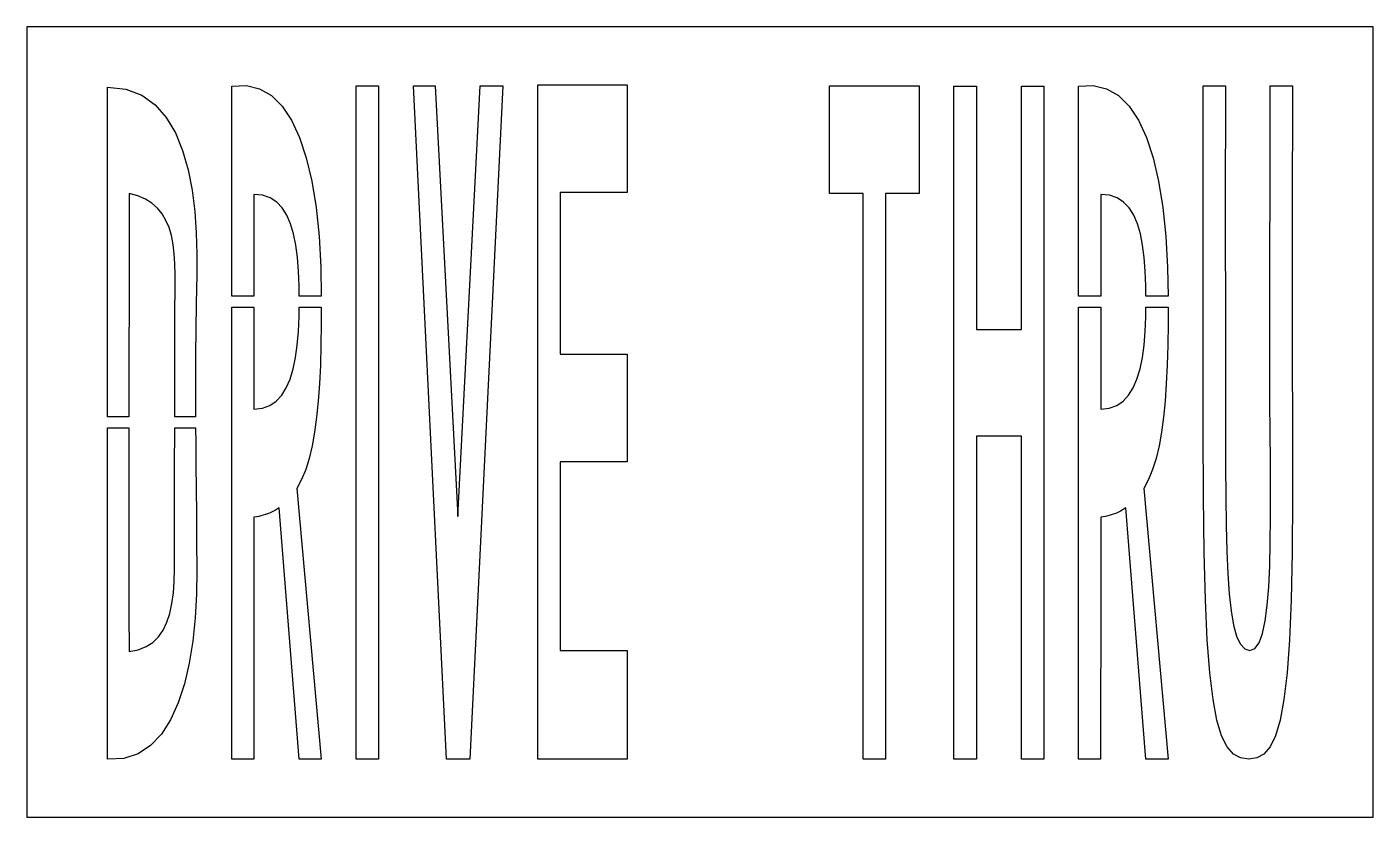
# Model space of a CAD drawing. Extents: x 0 to 92, y 0 to 54.
import ezdxf

# ---------------------------------------------------------------- set-up
doc = ezdxf.new("R2010")
doc.units = 0
doc.layers.add('CUT', color=7, linetype='Continuous')
doc.layers.add('OUTSIDE', color=1, linetype='Continuous')

msp = doc.modelspace()

# ---------------------------------------------------------------- linework, layer by layer
at = {"layer": 'CUT'}
for points in [[(11.2865, 42.8447), (11.4659, 41.3957), (11.5728, 39.9237), (11.6148, 38.4655), (11.6072, 37.0533), (11.569, 35.0983), (11.5423, 33.3089), (11.527, 31.6437), (11.5194, 30.0705), (11.5194, 28.5571), (11.5225, 27.3507), (10.1012, 27.3507), (10.1033, 28.5341), (10.1109, 30.7237), (10.1147, 32.7753), (10.1185, 34.5831), (10.1224, 36.0459), (10.1224, 37.0625), (10.1071, 37.8031), (10.0651, 38.4931), (9.9849, 39.1371), (9.8704, 39.7351), (9.7101, 40.2825), (9.5002, 40.7793), (9.2368, 41.2209), (8.92, 41.6119), (8.5383, 41.9523), (8.0955, 42.2329), (7.5764, 42.4537), (6.9848, 42.6239), (6.9848, 40.0157), (6.981, 37.4075), (6.9772, 34.7993), (6.9734, 32.1911), (6.9695, 29.5829), (6.9663, 27.3507), (5.5, 27.3507), (5.5, 30.7559), (5.5, 34.5831), (5.5, 38.4103), (5.5, 42.2375), (5.5, 46.0647), (5.5, 49.8919), (6.7634, 49.7539), (7.8474, 49.3353), (8.7635, 48.6729), (9.5269, 47.8035), (10.1453, 46.7547), (10.6376, 45.5541), (11.0117, 44.2431)], [(19.0922, 45.0527), (19.4663, 43.4519), (19.7564, 41.6625), (19.9625, 39.6937), (20.0847, 37.5501), (20.1172, 35.5893), (18.6038, 35.5893), (18.596, 36.3081), (18.5541, 37.3063), (18.4815, 38.2309), (18.3708, 39.0819), (18.2182, 39.8547), (18.0159, 40.5401), (17.7639, 41.1335), (17.4509, 41.6349), (17.0731, 42.0305), (16.6303, 42.3203), (16.1112, 42.4951), (15.5157, 42.5549), (15.5157, 41.3313), (15.5157, 40.1077), (15.5157, 38.8841), (15.5157, 37.6605), (15.5157, 36.4369), (15.5157, 35.5893), (14.0004, 35.5893), (14.0004, 38.4609), (14.0004, 42.2927), (14.0004, 46.1245), (14.0004, 49.9471), (14.9966, 49.9977), (15.9051, 49.7769), (16.7181, 49.3031), (17.4433, 48.5809), (18.0807, 47.6241), (18.6304, 46.4465)], [(24.0352, 49.9655), (24.0352, 3.9655), (22.5084, 3.9655), (22.5084, 49.9655)], [(32.528, 49.9839), (30.2722, 3.9655), (28.6767, 3.9655), (26.4208, 49.9839), (27.9056, 49.9839), (29.4477, 20.5347), (30.9859, 49.9839)], [(41.0246, 31.6345), (41.0246, 24.2745), (36.4404, 24.2745), (36.4404, 11.3945), (41.0246, 11.3945), (41.0246, 3.9655), (34.9136, 3.9655), (34.9136, 50.0345), (41.0246, 50.0345), (41.0246, 42.6745), (36.4404, 42.6745), (36.4404, 31.6345)], [(57.1513, 3.9655), (57.1513, 42.6055), (54.8611, 42.6055), (54.8611, 49.9655), (60.9721, 49.9655), (60.9721, 42.6055), (58.6781, 42.6055), (58.6781, 3.9655)], [(67.961, 49.9609), (69.4916, 49.9609), (69.4916, 3.9655), (67.961, 3.9655), (67.961, 26.0409), (64.8921, 26.0409), (64.8921, 3.9655), (63.3577, 3.9655), (63.3577, 49.9609), (64.8921, 49.9609), (64.8921, 33.3227), (67.961, 33.3227)], [(76.969, 45.0527), (77.3431, 43.4519), (77.6332, 41.6625), (77.8393, 39.6937), (77.9614, 37.5501), (77.994, 35.5893), (76.4806, 35.5893), (76.4728, 36.3081), (76.4308, 37.3063), (76.3583, 38.2309), (76.2476, 39.0819), (76.0949, 39.8547), (75.8926, 40.5401), (75.6407, 41.1335), (75.3277, 41.6349), (74.9498, 42.0305), (74.5071, 42.3203), (73.988, 42.4951), (73.3925, 42.5549), (73.3925, 41.3313), (73.3925, 40.1077), (73.3925, 38.8841), (73.3925, 37.6605), (73.3925, 36.4369), (73.3925, 35.5893), (71.8772, 35.5893), (71.8772, 38.4609), (71.8772, 42.2927), (71.8772, 46.1245), (71.8772, 49.9471), (72.8734, 49.9977), (73.7818, 49.7769), (74.5949, 49.3031), (75.3201, 48.5809), (75.9575, 47.6241), (76.5072, 46.4465)], [(81.9005, 38.0561), (81.9044, 36.5289), (81.9044, 34.8131), (81.9044, 32.9225), (81.9082, 30.8709), (81.912, 28.6721), (81.912, 26.3307), (81.9196, 24.0123), (81.9349, 21.8825), (81.9616, 19.9367), (82.0112, 18.1795), (82.0799, 16.6155), (82.1754, 15.2539), (82.3051, 14.0855), (82.4693, 13.1241), (82.6754, 12.3743), (82.9235, 11.8315), (83.225, 11.5003), (83.5762, 11.3899), (83.9235, 11.5233), (84.2136, 11.9189), (84.4465, 12.5491), (84.6297, 13.4093), (84.7671, 14.4765), (84.8663, 15.7323), (84.935, 17.1629), (84.9732, 18.7499), (84.9923, 20.4749), (84.9923, 22.3241), (84.9808, 24.2837), (84.9656, 26.3307), (84.9541, 28.3363), (84.9465, 30.3235), (84.9427, 32.2647), (84.9389, 34.1185), (84.9389, 35.8711), (84.9427, 37.4811), (84.9465, 38.9255), (84.9541, 40.1721), (84.9579, 41.1933), (84.9618, 49.9655), (84.9656, 49.9655), (86.4847, 49.9655), (86.4809, 41.0139), (86.4771, 39.9145), (86.4733, 38.5943), (86.4733, 37.0901), (86.4733, 35.4433), (86.4733, 33.6861), (86.4771, 31.8553), (86.4809, 29.9969), (86.4885, 28.1431), (86.4962, 26.3307), (86.5, 21.9055), (86.4695, 18.0875), (86.3969, 14.8353), (86.2824, 12.1029), (86.1221, 9.8535), (85.9122, 8.0365), (85.6526, 6.6151), (85.3396, 5.5479), (84.9732, 4.7935), (84.5419, 4.3059), (84.0533, 4.0437), (83.4999, 3.9655), (82.9464, 4.0437), (82.454, 4.3059), (82.0227, 4.7935), (81.6486, 5.5479), (81.328, 6.6151), (81.0608, 8.0365), (80.8432, 9.8535), (80.6715, 12.1029), (80.5417, 14.8353), (80.4539, 18.0875), (80.4005, 21.9055), (80.3852, 26.3307), (80.3852, 49.9655), (81.9044, 49.9655), (81.9005, 41.3911), (81.9005, 40.4987), (81.9005, 39.3855)], [(19.9091, 28.4237), (19.7984, 27.3197), (19.661, 26.2985), (19.493, 25.3647), (19.2907, 24.5137), (19.0503, 23.7455), (18.7754, 23.0601), (18.4548, 22.4529), (20.1114, 3.9655), (18.6037, 3.9655), (17.2372, 21.1327), (17.1151, 21.0545), (16.9853, 20.9763), (16.8555, 20.9073), (16.7219, 20.8383), (16.5845, 20.7785), (16.4433, 20.7233), (16.2982, 20.6727), (16.1494, 20.6267), (15.9967, 20.5853), (15.8402, 20.5485), (15.6799, 20.5163), (15.5157, 20.4887), (15.5157, 19.1133), (15.5157, 17.7379), (15.5119, 16.3579), (15.5119, 14.9825), (15.5119, 13.6071), (15.5081, 12.2271), (15.5081, 10.8517), (15.5043, 9.4717), (15.5043, 8.0963), (15.5043, 6.7163), (15.5043, 5.3409), (15.5043, 3.9655), (15.3783, 3.9655), (15.2524, 3.9655), (15.1264, 3.9655), (15.0004, 3.9655), (14.8745, 3.9655), (14.7523, 3.9655), (14.6264, 3.9655), (14.5004, 3.9655), (14.3783, 3.9655), (14.2523, 3.9655), (14.1264, 3.9655), (14.0004, 3.9655), (14.0004, 7.7927), (14.0004, 11.6199), (14.0004, 15.4517), (14.0004, 19.2835), (14.0004, 23.1199), (14.0004, 26.9563), (14.0004, 30.7927), (14.0004, 34.6291), (14.0004, 34.8373), (15.5157, 34.8373), (15.5157, 33.9897), (15.5157, 32.7661), (15.5157, 31.5425), (15.5157, 30.3189), (15.5157, 29.0953), (15.5157, 27.8717), (16.0921, 27.9407), (16.5998, 28.1247), (17.0387, 28.4237), (17.4128, 28.8331), (17.7258, 29.3391), (17.9853, 29.9371), (18.1953, 30.6317), (18.3556, 31.4045), (18.4701, 32.2601), (18.5502, 33.1893), (18.596, 34.1875), (18.603, 34.8373), (20.1208, 34.8373), (20.1152, 33.7091), (20.0923, 32.2555), (20.0541, 30.8893), (19.993, 29.6105)], [(77.8698, 29.6105), (77.7858, 28.4237), (77.6752, 27.3197), (77.5377, 26.2985), (77.3698, 25.3647), (77.1675, 24.5137), (76.927, 23.7455), (76.6522, 23.0601), (76.3316, 22.4529), (77.9881, 3.9655), (76.4804, 3.9655), (75.114, 21.1327), (74.9918, 21.0545), (74.862, 20.9763), (74.7323, 20.9073), (74.5987, 20.8383), (74.4613, 20.7785), (74.32, 20.7233), (74.175, 20.6727), (74.0261, 20.6267), (73.8735, 20.5853), (73.717, 20.5485), (73.5566, 20.5163), (73.3925, 20.4887), (73.3925, 19.1133), (73.3925, 17.7379), (73.3887, 16.3579), (73.3887, 14.9825), (73.3887, 13.6071), (73.3849, 12.2271), (73.3849, 10.8517), (73.3811, 9.4717), (73.3811, 8.0963), (73.3811, 6.7163), (73.3811, 5.3409), (73.3811, 3.9655), (73.2551, 3.9655), (73.1291, 3.9655), (73.0032, 3.9655), (72.8772, 3.9655), (72.7513, 3.9655), (72.6291, 3.9655), (72.5032, 3.9655), (72.3772, 3.9655), (72.2551, 3.9655), (72.1291, 3.9655), (72.0031, 3.9655), (71.8772, 3.9655), (71.8772, 7.7927), (71.8772, 11.6199), (71.8772, 15.4517), (71.8772, 19.2835), (71.8772, 23.1199), (71.8772, 26.9563), (71.8772, 30.7927), (71.8772, 34.6291), (71.8772, 34.8373), (73.3925, 34.8373), (73.3925, 33.9897), (73.3925, 32.7661), (73.3925, 31.5425), (73.3925, 30.3189), (73.3925, 29.0953), (73.3925, 27.8717), (73.9689, 27.9407), (74.4765, 28.1247), (74.9155, 28.4237), (75.2895, 28.8331), (75.6025, 29.3391), (75.8621, 29.9371), (76.072, 30.6317), (76.2323, 31.4045), (76.3468, 32.2601), (76.427, 33.1893), (76.4728, 34.1875), (76.4798, 34.8373), (77.9976, 34.8373), (77.992, 33.7091), (77.9691, 32.2555), (77.9309, 30.8893)], [(11.5804, 20.7325), (11.5957, 18.8833), (11.6072, 16.8593), (11.5843, 15.2263), (11.4965, 13.6071), (11.3323, 12.0293), (11.0919, 10.5205), (10.7636, 9.1037), (10.3399, 7.8065), (9.8208, 6.6565), (9.1948, 5.6721), (8.4543, 4.8855), (7.5993, 4.3243), (6.6146, 4.0069), (5.5, 3.9655), (5.5, 7.7927), (5.5, 11.6199), (5.5, 15.4471), (5.5, 19.2743), (5.5, 23.1015), (5.5, 26.5987), (6.9652, 26.5987), (6.9619, 24.3665), (6.9619, 21.7583), (6.9619, 19.1501), (6.9657, 16.5419), (6.9734, 13.9337), (6.9848, 11.3255), (7.6108, 11.4405), (8.1528, 11.6475), (8.6108, 11.9419), (9.0002, 12.3191), (9.317, 12.7791), (9.5689, 13.3127), (9.7674, 13.9153), (9.9124, 14.5869), (10.0078, 15.3183), (10.0651, 16.1049), (10.088, 16.9467), (10.0766, 17.8299), (10.0766, 18.1519), (10.0804, 19.0443), (10.0842, 20.4105), (10.088, 22.1401), (10.0956, 24.1411), (10.0995, 26.3077), (10.1, 26.5987), (11.5268, 26.5987), (11.5346, 25.5763), (11.5499, 24.0445), (11.5652, 22.4437)]]:
    msp.add_lwpolyline(points, close=True, dxfattribs=at)
at = {"layer": 'OUTSIDE'}
msp.add_lwpolyline([(0, 0), (92, 0), (92, 54), (0, 54)], close=True, dxfattribs=at)

doc.saveas('drawing.dxf')
